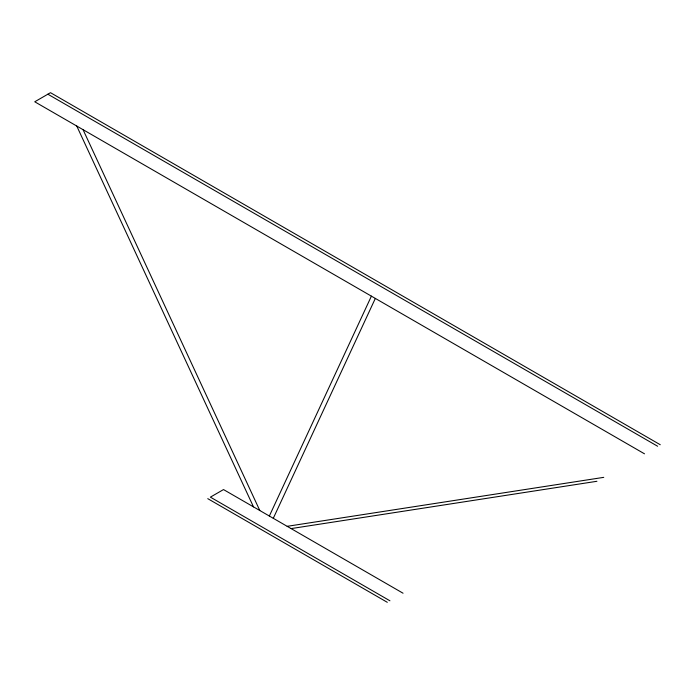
<?xml version="1.0" encoding="UTF-8"?>
<svg xmlns="http://www.w3.org/2000/svg" width="695" height="695" viewBox="0 0 695 695"><rect width="100%" height="100%" fill="white"/><g stroke="black" fill="none" stroke-linecap="round" stroke-linejoin="round"><path stroke-width="1.04" d="M269.347 516.029L371.399 296.148M273.291 518.305L375.335 298.416M287.174 526.324L603.747 477.352M291.118 528.591L596.927 481.288M660.25 444.731L50.5 92.687L34.75 101.783L644.5 453.818M47.877 94.207L657.626 446.242M403.048 593.217L223.512 489.567L210.385 497.142L389.93 600.793M207.762 498.654L387.306 602.313M83.044 129.661L259.8 510.512M76.745 126.021L253.501 506.881"/></g></svg>
